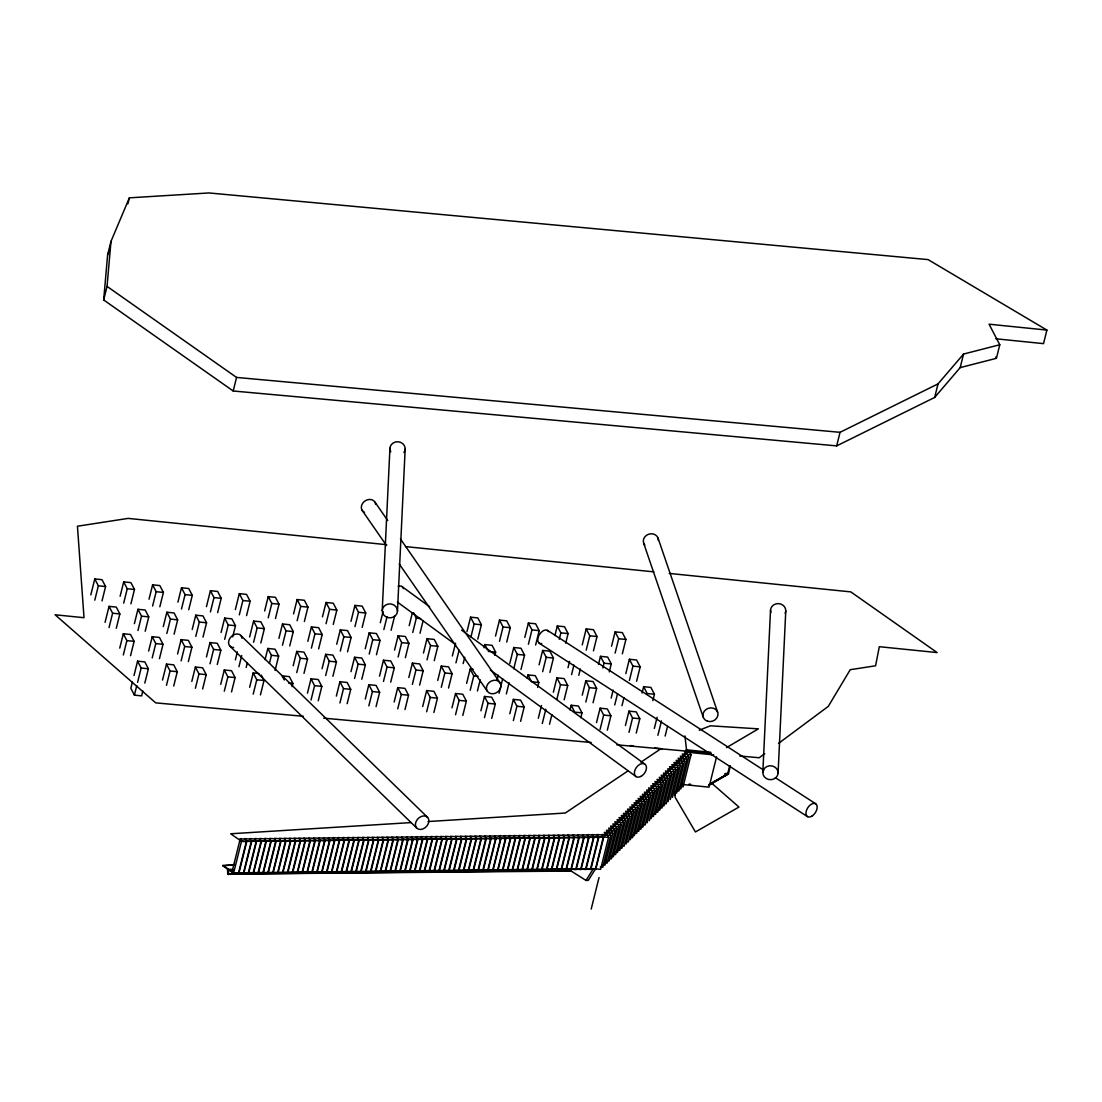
<?xml version="1.0" encoding="UTF-8"?>
<svg xmlns="http://www.w3.org/2000/svg" width="1102" height="1102" viewBox="0 0 1102 1102"><rect width="100%" height="100%" fill="white"/><g stroke="black" fill="none" stroke-linecap="round" stroke-linejoin="round"><path stroke-width="1.5" d="M382.229 610.467L389.929 448.307M397.478 611.266A7.631 6.97 2.7 0 0 386.361 604.654A7.631 6.97 2.7 0 0 385.728 616.693A7.631 6.97 2.7 0 0 397.478 611.266L405.164 449.093M762.832 772.337L770.518 610.164M778.081 773.122A7.631 6.97 2.7 0 0 766.964 766.51A7.631 6.97 2.7 0 0 766.331 778.549A7.631 6.97 2.7 0 0 778.081 773.122L785.767 610.949M1046.9 330.077L989.086 324.195L999.789 344.747L963.561 354.045L960.186 367.6L934.661 397.45L836.68 445.883L233.197 390.99L103.671 299.951L107.61 254.934L110.985 241.379L129.375 197.837L208.967 192.946L928.077 259.604L1046.9 330.077L1043.525 343.631L995.919 338.796M103.671 299.951L107.046 286.396L110.985 241.379M127.887 203.856L129.375 197.837M90.819 594.901L94.772 578.949L102.018 579.68L105.585 586.539L102.018 600.907M94.786 600.163L98.354 585.809L94.772 578.949M105.076 622.313L109.043 606.362L116.275 607.092L119.856 613.952L116.289 628.305M109.043 627.575L112.611 613.208L109.043 606.362M120.118 596.251L123.686 581.884L130.918 582.627L134.485 589.487L130.918 603.841M123.686 603.111L127.253 588.743L123.686 581.884M119.746 648.114L123.314 633.76L130.546 634.49L134.113 641.35L130.546 655.718M123.314 654.974L126.882 640.62L123.314 633.76M134.389 623.649L137.957 609.296L145.189 610.026L148.756 616.886L145.189 631.253M137.957 630.509L141.524 616.156L137.957 609.296M149.032 599.185L152.599 584.831L159.831 585.561L163.399 592.421L159.831 606.789M132.419 681.904L130.835 688.282L134.403 695.142L141.648 695.872L142.833 691.092M134.003 675.526L137.571 661.159L144.817 661.903L148.384 668.762L144.817 683.116M152.599 606.045L156.167 591.691L152.599 584.831M134.403 695.142L136.786 685.568M137.585 682.386L141.152 668.019L137.571 661.159M148.646 651.062L152.214 636.694L159.446 637.438L163.027 644.298L159.459 658.652M152.228 657.922L155.781 643.554L152.214 636.694M163.289 626.597L166.857 612.23L174.088 612.974L177.67 619.834L174.102 634.187M166.857 633.457L170.424 619.09L166.857 612.23M177.932 602.133L181.499 587.765L188.731 588.509L192.299 595.369L188.731 609.723M233.197 390.99L236.558 377.435L107.046 286.396M162.517 680.058L166.485 664.107L173.717 664.837L177.284 671.697L173.717 686.05M181.499 608.993L185.067 594.625L181.499 587.765M166.485 685.32L170.052 670.966L166.485 664.107M177.56 653.996L181.127 639.642L188.359 640.372L191.927 647.232L188.359 661.586M181.127 660.856L184.695 646.502L181.127 639.642M192.203 629.531L195.77 615.178L203.002 615.908L206.57 622.768L203.002 637.121M195.77 636.391L199.338 622.038L195.77 615.178M206.446 606.665L210.413 590.713L217.645 591.443L221.213 598.303L217.645 612.657M191.817 681.408L195.385 667.041L202.63 667.784L206.198 674.644L202.63 688.998M210.413 611.927L213.981 597.573L210.413 590.713M195.398 688.254L198.966 673.901L195.385 667.041M206.46 656.944L210.027 642.576L217.273 643.32L220.841 650.18L217.273 664.534M210.041 663.79L213.609 649.436L210.027 642.576M221.103 632.479L224.67 618.112L231.902 618.856L235.484 625.716L232.701 636.873M224.67 639.325L228.238 624.972L224.67 618.112M235.346 609.599L239.313 593.647L246.545 594.391L250.113 601.251L246.559 615.605M220.731 684.342L224.298 669.988L231.53 670.719L235.098 677.578L231.53 691.932M239.313 614.861L242.881 600.507L239.313 593.647M224.298 691.202L227.866 676.848L224.298 669.988M235.373 659.878L237.357 651.902M238.941 666.738L241.71 655.566M249.617 637.011L253.584 621.06L260.816 621.79L264.384 628.65L260.816 643.003M246.173 667.468L247.371 662.688M253.584 642.273L257.152 627.92L253.584 621.06M264.659 610.949L268.227 596.595L275.459 597.325L279.026 604.185L275.459 618.539M249.644 687.276L253.198 672.923L258.998 673.515M268.227 617.809L271.795 603.455L268.227 596.595M253.212 694.136L256.78 679.782L253.198 672.923M265.072 659.63L267.841 648.458L275.087 649.202L278.654 656.048L275.087 670.415M260.444 694.88L264.012 680.513L261.16 675.03M269.439 663.294L271.423 655.318L267.841 648.458M278.916 638.347L282.484 623.994L289.716 624.724L293.297 631.584L289.73 645.951M595.411 868.831L600.604 869.354L608.524 837.437L603.331 836.914L595.507 869.037L233.569 873.28L222.769 865.69L234.878 864.56M282.484 645.207L286.052 630.854L282.484 623.994M293.559 613.883L297.127 599.529L304.359 600.259L307.94 607.119L304.372 621.487M245.457 839.228L240.264 838.705L232.329 870.621L233.61 873.073L238.803 873.597L246.738 841.694L245.195 838.636L250.388 839.173M233.569 873.28L241.545 841.157L240.264 838.705M297.127 620.743L300.694 606.389L297.127 599.529M293.187 665.76L296.755 651.406L303.987 652.136L307.554 658.996L303.987 673.35M251.669 841.625L243.735 873.542L238.542 873.018L246.476 841.101L251.669 841.625L250.071 838.581L255.265 839.118M292.126 686.642L292.912 683.46L289.344 676.6L282.112 675.87L284.261 679.975M296.755 672.619L300.323 658.252L296.755 651.406M256.546 841.57L248.625 873.487L243.432 872.963L251.352 841.046L256.546 841.57L254.961 838.526L260.141 839.049M307.83 641.295L311.398 626.942L318.63 627.672L322.197 634.532L318.63 648.885M261.422 841.515L253.501 873.431L248.308 872.908L256.243 840.991L261.422 841.515L259.838 838.47L265.017 838.994M311.398 648.155L314.965 633.788L311.398 626.942M266.298 841.46L258.378 873.376L253.185 872.839L261.119 840.936L266.298 841.46L264.7 838.415L269.894 838.939M322.473 616.831L326.04 602.477L333.272 603.207L336.84 610.067L333.272 624.421M307.458 693.158L311.026 678.804L318.258 679.535L321.825 686.394L318.258 700.762M271.175 841.405L263.24 873.321L258.061 872.784L265.981 840.867L271.175 841.405L269.618 838.36L274.811 838.884M326.04 623.691L329.608 609.323L326.04 602.477M311.026 700.018L314.593 685.664L311.026 678.804M276.092 841.349L268.158 873.252L262.965 872.729L270.899 840.812L276.092 841.349L274.522 838.291L279.715 838.829M322.087 668.694L325.655 654.34L332.9 655.07L336.468 661.93L332.9 676.297M280.996 841.281L273.076 873.197L267.882 872.674L275.803 840.757L280.996 841.281L279.426 838.236L284.619 838.774M325.669 675.554L329.236 661.2L325.655 654.34M285.9 841.225L277.966 873.142L272.786 872.619L280.707 840.702L285.9 841.225L284.316 838.181L289.509 838.705M336.73 644.229L340.298 629.876L347.529 630.606L351.111 637.466L347.543 651.833M290.79 841.17L282.856 873.087L277.676 872.564L285.597 840.647L290.79 841.17L289.206 838.126L294.399 838.65M340.311 651.089L343.865 636.736L340.298 629.876M295.68 841.115L287.746 873.032L282.553 872.495L290.487 840.592L295.68 841.115L294.096 838.071L299.289 838.594M350.973 621.363L354.94 605.411L362.172 606.141L365.754 613.001L362.186 627.369M336.358 696.106L339.926 681.739L347.158 682.482L350.725 689.342L347.158 703.696M300.57 841.06L292.636 872.977L287.443 872.44L295.377 840.523L300.57 841.06L298.986 838.016L304.166 838.539M354.94 626.625L358.508 612.271L354.94 605.411M305.447 841.005L297.526 872.908L292.333 872.385L300.254 840.468L305.447 841.005L303.863 837.947L309.056 838.484M339.926 702.966L343.493 688.598L339.926 681.739M351.001 671.641L354.568 657.274L361.8 658.018L365.368 664.878L361.8 679.231M310.337 840.936L302.403 872.853L297.209 872.329L305.144 840.413L310.337 840.936L308.753 837.892L313.946 838.429M354.568 678.501L358.136 664.134L354.568 657.274M315.227 840.881L307.293 872.798L302.1 872.274L310.034 840.358L315.227 840.881L313.643 837.837L318.822 838.36M365.244 648.761L369.211 632.81L376.443 633.554L380.011 640.414L376.443 654.767M320.103 840.826L312.183 872.743L306.99 872.219L314.924 840.303L320.103 840.826L318.519 837.782L323.712 838.305M369.211 654.037L372.779 639.67L369.211 632.81M324.98 840.771L317.059 872.688L311.866 872.15L319.8 840.247L324.98 840.771L323.423 837.727L328.603 838.25M380.286 622.713L383.055 611.541M329.884 840.716L321.963 872.632L316.77 872.095L324.704 840.179L329.884 840.716L328.313 837.672L333.493 838.195M365.272 699.04L368.839 684.686L376.071 685.416L379.639 692.276L376.071 706.63M383.854 629.573L387.022 616.803M334.774 840.661L326.853 872.564L321.66 872.04L329.594 840.123L334.774 840.661L333.19 837.603L338.383 838.14M368.839 705.9L372.407 691.546L368.839 684.686M379.515 676.173L383.468 660.222L390.714 660.952L394.282 667.812L390.714 682.166M391.086 630.303L394.654 615.949M339.664 840.592L331.73 872.508L326.536 871.985L334.471 840.068L339.664 840.592L338.08 837.548L343.259 838.085M383.482 681.435L387.05 667.082L383.468 660.222M344.54 840.537L336.62 872.453L331.426 871.93L339.361 840.013L344.54 840.537L342.97 837.492L348.163 838.016M394.544 650.111L398.111 635.758L405.357 636.488L408.925 643.348L405.357 657.701M349.444 840.482L341.51 872.398L336.33 871.875L344.251 839.958L349.444 840.482L347.846 837.437L353.026 837.961M398.125 656.971L401.693 642.618L398.111 635.758M354.307 840.427L346.386 872.343L341.193 871.806L349.127 839.903L354.307 840.427L352.709 837.382L357.902 837.906M409.186 625.647L412.355 612.891M359.183 840.371L351.249 872.288L346.069 871.751L353.99 839.834L359.183 840.371L357.571 837.327L362.765 837.851M394.172 701.988L397.739 687.62L404.971 688.364L408.539 695.224L404.985 709.578M412.754 632.507L416.322 618.153L413.47 612.657M364.046 840.316L356.111 872.233L350.932 871.696L358.853 839.779L364.046 840.316L362.434 837.272L367.627 837.796M397.739 708.834L401.307 694.48L397.739 687.62M408.814 677.523L412.382 663.156L419.614 663.9L423.182 670.76L419.614 685.113M420 633.237L423.168 620.481M368.908 840.261L360.974 872.164L355.781 871.641L363.715 839.724L368.908 840.261L367.324 837.203L372.517 837.74M412.382 684.37L415.95 670.016L412.382 663.156M373.798 840.192L365.864 872.109L360.685 871.586L368.605 839.669L373.798 840.192L372.256 837.148L377.449 837.685M423.457 653.059L427.025 638.692L434.257 639.435L437.825 646.295L434.257 660.649M378.73 840.137L370.795 872.054L365.602 871.53L373.537 839.614L378.73 840.137L377.146 837.093L382.325 837.616M427.025 659.905L430.593 645.552L427.025 638.692M383.606 840.082L375.686 871.999L370.492 871.475L378.427 839.559L383.606 840.082L382.022 837.038L387.215 837.561M388.496 840.027L380.562 871.944L375.369 871.407L383.303 839.49L388.496 840.027L386.898 836.983L392.092 837.506M422.686 706.52L426.653 690.568L433.885 691.298L437.453 698.158L433.885 712.512M393.373 839.972L385.438 871.889L380.245 871.351L388.18 839.435L393.373 839.972L391.761 836.928L396.954 837.451M426.653 711.782L430.221 697.428L426.653 690.568M437.728 680.457L441.282 666.104L448.528 666.834L452.095 673.694L448.528 688.047M398.235 839.917L390.315 871.82L385.121 871.296L393.042 839.38L398.235 839.917L396.679 836.859L401.872 837.396M403.153 839.848L395.219 871.765L390.025 871.241L397.96 839.325L403.153 839.848L401.596 836.804L406.776 837.341M441.296 687.317L444.864 672.964L441.282 666.104M452.357 655.993L455.539 643.224M408.057 839.793L400.136 871.71L394.943 871.186L402.864 839.269L408.057 839.793L406.486 836.749L411.68 837.272M455.939 662.853L459.107 650.084M412.961 839.738L405.04 871.654L399.847 871.131L407.768 839.214L412.961 839.738L411.377 836.693L416.57 837.217M467 631.529L470.568 617.175L477.8 617.905L481.381 624.765L477.813 639.119M417.851 839.683L409.93 871.599L404.737 871.062L412.658 839.145L417.851 839.683L416.267 836.638L421.46 837.162M451.985 707.856L455.553 693.502L462.785 694.246L466.353 701.092L462.799 715.46M463.171 663.583L464.755 657.205M470.967 636.791L474.135 624.035L470.568 617.175M422.741 839.628L414.807 871.544L409.627 871.007L417.548 839.09L422.741 839.628L421.157 836.583L426.35 837.107M455.553 714.716L459.121 700.362L455.553 693.502M427.631 839.559L419.697 871.475L414.517 870.952L422.438 839.035L427.631 839.559L426.047 836.514L431.226 837.052M466.628 683.392L470.196 669.038L473.089 669.327M432.507 839.504L424.587 871.42L419.394 870.897L427.328 838.98L432.507 839.504L430.923 836.459L436.117 836.997M470.196 690.251L473.764 675.898L470.196 669.038M484.04 647.769L484.839 644.574L492.071 645.317L495.638 652.164L494.853 655.359M437.398 839.448L429.463 871.365L424.27 870.842L432.204 838.925L437.398 839.448L435.813 836.404L441.007 836.928M477.428 690.995L480.21 679.824M442.288 839.393L434.353 871.31L429.16 870.787L437.095 838.87L442.288 839.393L440.704 836.349L445.897 836.873M495.514 636.061L499.482 620.109L506.713 620.839L510.281 627.699L506.713 642.067M447.178 839.338L439.243 871.255L434.05 870.718L441.985 838.815L447.178 839.338L445.58 836.294L450.773 836.817M480.899 710.804L484.467 696.45L491.699 697.18L495.266 704.04L491.699 718.394M499.482 641.323L503.049 626.969L499.482 620.109M452.054 839.283L444.12 871.2L438.927 870.663L446.861 838.746L452.054 839.283L450.484 836.239L455.677 836.762M484.467 717.664L488.034 703.296L484.467 696.45M456.944 839.228L449.024 871.131L443.83 870.608L451.765 838.691L456.944 839.228L455.374 836.17L460.567 836.707M497.126 679.962L498.311 675.168M461.848 839.159L453.914 871.076L448.721 870.552L456.655 838.636L461.848 839.159L460.25 836.115L465.443 836.652M499.11 693.199L502.677 678.832M509.785 663.473L513.739 647.521L520.984 648.251L524.552 655.111L520.984 669.465M466.725 839.104L458.79 871.021L453.611 870.497L461.531 838.581L466.725 839.104L465.14 836.06L470.334 836.583M506.341 693.929L509.11 682.758M513.752 668.735L517.32 654.368L513.739 647.521M471.615 839.049L463.68 870.966L458.487 870.442L466.422 838.526L471.615 839.049L470.031 836.005L475.224 836.528M524.814 637.411L528.381 623.057L535.613 623.787L539.195 630.647L535.627 645.001M476.505 838.994L468.57 870.911L463.391 870.373L471.312 838.47L476.505 838.994L474.907 835.95L480.1 836.473M509.799 713.738L513.367 699.384L520.599 700.114L524.18 706.974L520.612 721.342M528.395 644.271L531.949 629.903L528.381 623.057M481.367 838.939L473.447 870.856L468.254 870.318L476.188 838.402L481.367 838.939L479.769 835.895L484.963 836.418M513.367 720.598L516.934 706.244L513.367 699.384M486.244 838.884L478.323 870.787L473.13 870.263L481.051 838.346L486.244 838.884L484.632 835.826L489.825 836.363L491.106 838.815L483.172 870.732L477.993 870.208L485.913 838.291L491.106 838.815M527.211 678.116L528.01 674.92L535.241 675.65L538.809 682.51L537.624 687.304M490.776 838.236L482.841 870.153L488.034 870.676L495.969 838.76L494.688 836.308L489.495 835.771L490.776 838.236L495.969 838.76M499.647 836.239L494.454 835.715L495.735 838.181L487.8 870.098L492.993 870.621L500.928 838.705L499.385 835.66L504.564 836.184M539.085 664.809L542.652 650.455L549.884 651.186L553.452 658.046L549.884 672.413M542.652 671.669L546.22 657.315L542.652 650.455M554.912 635.565L557.295 625.991L564.527 626.721L568.095 633.581L565.725 643.155M505.846 838.65L497.925 870.566L492.732 870.029L500.652 838.126L505.846 838.65L504.261 835.605L509.455 836.129M538.313 718.284L541.481 705.514M559.279 639.229L560.863 632.851L557.295 625.991M510.736 838.594L502.801 870.511L497.622 869.974L505.542 838.057L510.736 838.594L509.138 835.55L514.331 836.074M542.28 723.546L545.848 709.178M515.612 838.539L507.691 870.442L502.498 869.919L510.419 838.002L515.612 838.539L514.014 835.481L519.207 836.019M553.356 692.221L556.923 677.854L564.155 678.598L567.723 685.458L564.155 699.811M520.488 838.47L512.568 870.387L507.375 869.864L515.295 837.947L520.488 838.47L518.89 835.426L524.084 835.963M549.512 724.276L551.895 714.702M556.923 699.081L560.491 684.714L556.923 677.854M525.365 838.415L517.43 870.332L512.237 869.809L520.172 837.892L525.365 838.415L523.808 835.371L528.988 835.895M567.985 667.757L569.582 661.365M530.269 838.36L522.348 870.277L517.155 869.753L525.089 837.837L530.269 838.36L528.712 835.316L533.905 835.839M571.566 674.617L573.935 665.043M582.242 644.877L586.195 628.925L593.441 629.669L597.008 636.529L593.441 650.883M535.186 838.305L527.252 870.222L522.072 869.685L529.993 837.782L535.186 838.305L533.616 835.261L538.809 835.784M569.996 710.046L571.18 705.266L578.412 705.996L581.994 712.856L580.795 717.65M578.798 675.347L580.382 668.969M586.209 650.152L589.777 635.785L586.195 628.925M540.09 838.25L532.156 870.167L526.963 869.63L534.897 837.713L540.09 838.25L538.506 835.206L543.699 835.729M544.98 838.195L537.046 870.098L531.853 869.574L539.787 837.658L544.98 838.195L543.396 835.137L548.589 835.674M582.255 695.155L585.823 680.802L593.055 681.532L596.623 688.392L593.069 702.745M549.87 838.126L541.936 870.043L536.743 869.519L544.677 837.603L549.87 838.126L548.286 835.082L553.48 835.619M585.823 702.015L589.391 687.662L585.823 680.802M554.761 838.071L546.826 869.988L541.633 869.464L549.567 837.548L554.761 838.071L553.163 835.027L558.356 835.55M598.482 664.313L600.466 656.337L607.698 657.067L611.266 663.927L609.282 671.903M559.637 838.016L551.703 869.933L546.523 869.409L554.444 837.492L559.637 838.016L558.053 834.972L563.232 835.495M602.849 667.977L604.034 663.197L600.466 656.337M611.541 646.227L615.109 631.873L622.341 632.603L625.908 639.463L622.341 653.817M564.513 837.961L556.593 869.877L551.399 869.34L559.334 837.437L564.513 837.961L562.943 834.917L568.122 835.44M596.526 722.568L600.094 708.2L607.326 708.944L610.894 715.804L607.326 730.158M615.109 653.087L618.677 638.733L615.109 631.873M569.403 837.906L561.483 869.822L556.29 869.285L564.224 837.368L569.403 837.906L567.819 834.861L573.012 835.385M600.094 729.414L603.662 715.06L600.094 708.2M574.294 837.851L566.373 869.753L561.18 869.23L569.1 837.313L574.294 837.851L572.696 834.793L577.889 835.33M611.169 698.103L613.153 690.114M579.17 837.782L571.249 869.698L566.056 869.175L573.977 837.258L579.17 837.782L577.6 834.737L582.793 835.275M614.737 704.949L617.506 693.792M584.074 837.727L576.153 869.643L570.96 869.12L578.881 837.203L584.074 837.727L582.49 834.682L587.683 835.206M625.812 673.639L629.366 659.272L636.612 660.015L640.179 666.875L636.612 681.229M588.964 837.672L581.029 869.588L575.836 869.065L583.771 837.148L588.964 837.672L587.421 834.627L592.601 835.151M621.969 705.693L623.952 697.718M629.38 680.485L632.947 666.131L629.366 659.272M593.882 837.616L585.961 869.533L580.768 868.996L588.702 837.093L593.882 837.616L592.297 834.572L597.491 835.096M625.426 725.502L628.994 711.148L636.226 711.878L639.807 718.738L636.24 733.092M598.772 837.561L590.837 869.478L585.658 868.941L593.579 837.024L598.772 837.561L597.174 834.517L602.367 835.041M628.994 732.362L632.562 718.008L628.994 711.148M603.648 837.506L595.727 869.409L590.534 868.886L598.455 836.969L603.648 837.506L602.05 834.448L610.77 835.344L602.835 867.26L600.246 866.985M642.053 693.062L643.637 686.684L650.869 687.414L654.436 694.274L652.852 700.652M591.209 909.054L599.047 877.523M611.582 830.756L612.864 833.222L604.943 865.139L602.339 864.877M613.828 828.663L615.109 831.115L607.188 863.031L604.585 862.77M615.798 826.528L617.079 828.993L609.144 860.896L606.555 860.634M618.043 824.42L619.324 826.886L611.39 858.802L608.8 858.541M619.999 822.299L621.28 824.751L613.346 856.667L610.756 856.406M622.244 820.191L623.525 822.643L615.591 854.56L613.001 854.298M624.2 818.056L625.481 820.522L617.547 852.438L614.957 852.177M626.446 815.948L627.727 818.414L619.792 850.331L617.203 850.069M628.539 813.841L629.821 816.293L621.9 848.209L619.296 847.948M630.785 811.733L632.066 814.199L624.145 846.116L621.542 845.84M654.34 728.436L657.109 717.278M626.101 843.98L634.036 812.064L632.755 809.598M634.986 807.504L636.267 809.956L628.347 841.873L625.743 841.611M630.303 839.738L638.237 807.835L636.956 805.369M639.201 803.262L640.482 805.727L632.548 837.644L629.958 837.382M657.908 735.296L661.476 720.942M641.02 801.126L642.301 803.578L634.366 835.495L631.777 835.233M643.265 799.019L644.546 801.471L636.612 833.387L634.022 833.126M645.359 796.898L646.64 799.363L638.719 831.28L636.116 831.018M647.604 794.79L648.885 797.256L640.951 829.172L638.361 828.911M665.14 736.04L667.523 726.466M649.56 792.669L650.841 795.121L642.921 827.037L640.317 826.776M651.805 790.561L653.087 793.027L645.166 824.943L642.562 824.668M647.122 822.808L655.056 790.892L653.775 788.426M649.367 820.701L657.288 788.784L656.007 786.332M651.186 818.552L659.12 786.649L657.839 784.183M660.084 782.076L661.365 784.541L653.431 816.458L650.841 816.196M662.178 779.968L663.459 782.42L655.525 814.337L652.935 814.075M664.423 777.86L665.704 780.312L657.77 812.229L655.18 811.967M666.379 775.725L667.66 778.191L659.74 810.108L657.136 809.846M668.625 773.618L669.906 776.083L661.971 808L659.382 807.738M670.581 771.496L671.862 773.948L663.941 805.865L661.338 805.603M672.826 769.389L674.107 771.855L666.187 803.771L663.583 803.496M668.06 801.595L675.994 769.678L674.713 767.226M670.305 799.501L678.24 767.584L676.959 765.119M672.413 797.38L680.333 765.463L679.052 762.997M674.644 795.272L682.579 763.355L681.298 760.903M683.254 758.768L684.535 761.234L676.614 793.137L674.011 792.875M685.499 756.661L686.78 759.126L678.86 791.043L676.256 790.781M687.469 754.539L688.75 756.991L680.816 788.908L678.226 788.646M689.714 752.432L690.982 754.884L683.061 786.8L680.457 786.539M716.576 756.84L709.041 787.159L682.744 784.486M725.13 773.59L728.518 773.411L709.123 784.541L727.651 773.879L729.648 765.876M708.985 785.092L728.381 773.962L730.378 765.959M836.68 445.883L840.041 432.315L938.022 383.895L963.561 354.045M934.661 397.45L938.022 383.895M960.186 367.6L996.415 358.315L999.789 344.747M107.61 254.934L109.911 249.493M586.016 880.429L593.303 868.775L595.576 868.748L588.289 880.402L586.016 880.429L570.147 870.401M688.695 751.344L603.441 837.121L241.49 841.363L230.704 833.773L410.881 822.602M764.719 753.644L759.195 757.763L739.8 756M778.535 743.382L828.277 706.396L850.234 669.699L875.58 665.787L879.327 646.695L937.141 652.577L850.799 591.884L669.272 573.426M628.057 770.863L565.312 813.028L428.044 821.541M640.882 762.226L660.842 748.809M726.535 747.597L758.396 728.849L710.404 725.805L699.26 730.213M708.517 785.313L728.381 773.962L727.651 773.879M222.769 865.69L234.781 864.946M724.992 774.141L728.381 773.962M571.167 871.048L227.715 874.079L227.549 869.547L232.687 869.354M227.549 869.547L233.541 869.905M595.603 868.651L233.665 872.894L222.866 865.304M227.715 874.079L570.313 870.497M236.558 377.435L840.041 432.315M303.381 716.3L155.713 702.869L55.1 614.778L84.014 617.712L77.443 526.219L128.121 518.395L386.706 544.691M323.726 718.16L591.182 742.472M616.9 744.814L711.189 753.396M689.039 784.128L690.734 784.293M405.55 546.606L653.858 571.855M98.354 585.809L105.585 586.539M127.253 588.743L134.485 589.487M156.167 591.691L163.399 592.421M185.067 594.625L192.299 595.369M213.981 597.573L221.213 598.303M242.881 600.507L250.113 601.251M271.795 603.455L279.026 604.185M300.694 606.389L307.94 607.119M329.608 609.323L336.84 610.067M358.508 612.271L365.754 613.001M416.322 618.153L420.675 618.594M474.135 624.035L481.381 624.765M503.049 626.969L510.281 627.699M531.949 629.903L539.195 630.647M560.863 632.851L568.095 633.581M589.777 635.785L597.008 636.529M618.677 638.733L625.908 639.463M112.611 613.208L119.856 613.952M141.524 616.156L148.756 616.886M170.424 619.09L177.67 619.834M199.338 622.038L206.57 622.768M228.238 624.972L235.484 625.716M257.152 627.92L264.384 628.65M286.052 630.854L293.297 631.584M314.965 633.788L322.197 634.532M343.865 636.736L351.111 637.466M372.779 639.67L380.011 640.414M401.693 642.618L408.925 643.348M430.593 645.552L437.825 646.295M488.406 651.434L495.638 652.164M517.32 654.368L524.552 655.111M546.22 657.315L553.452 658.046M604.034 663.197L611.266 663.927M632.947 666.131L640.179 666.875M126.882 640.62L134.113 641.35M155.781 643.554L163.027 644.298M184.695 646.502L191.927 647.232M213.609 649.436L220.841 650.18M271.423 655.318L278.654 656.048M300.323 658.252L307.554 658.996M329.236 661.2L336.468 661.93M358.136 664.134L365.368 664.878M387.05 667.082L394.282 667.812M415.95 670.016L423.182 670.76M444.864 672.964L452.095 673.694M473.764 675.898L478.103 676.339M538.809 682.51L531.577 681.78L528.01 674.92M560.491 684.714L567.723 685.458M589.391 687.662L596.623 688.392M654.436 694.274L647.205 693.544L643.637 686.684M141.152 668.019L148.384 668.762M170.052 670.966L177.284 671.697M198.966 673.901L206.198 674.644M227.866 676.848L235.098 677.578M256.78 679.782L264.012 680.513M288.572 683.02L292.912 683.46M314.593 685.664L321.825 686.394M343.493 688.598L350.725 689.342M372.407 691.546L379.639 692.276M401.307 694.48L408.539 695.224M430.221 697.428L437.453 698.158M459.121 700.362L466.353 701.092M488.034 703.296L495.266 704.04M516.934 706.244L524.18 706.974M581.994 712.856L574.748 712.126L571.18 705.266M603.662 715.06L610.894 715.804M632.562 718.008L639.807 718.738M710.762 752.294L686.105 749.787L687.386 752.239M630.165 745.558L633.058 745.861M654.74 748.065L661.971 748.795M713.683 754.911L684.521 751.908L685.802 754.36M690.982 754.884L682.276 754.002L683.557 756.468M688.75 756.991L680.32 756.137L681.587 758.603M686.78 759.126L678.074 758.245L679.355 760.697M684.535 761.234L676.105 760.366L677.386 762.832M682.579 763.355L673.859 762.474L675.14 764.94M680.333 765.463L671.765 764.595L673.047 767.047M678.24 767.584L669.52 766.689L670.801 769.155M675.994 769.678L667.647 768.865L668.914 771.317M674.107 771.855L665.401 770.959L666.682 773.425M671.862 773.948L663.432 773.094L664.713 775.56M669.906 776.083L661.186 775.202L662.467 777.654M667.66 778.191L659.23 777.337L660.511 779.789M665.704 780.312L656.985 779.431L658.266 781.897M663.459 782.42L654.891 781.552L656.172 784.018M661.365 784.541L652.646 783.66L653.927 786.112M659.12 786.649L650.827 785.795L652.108 788.261M657.288 788.784L648.582 787.902L649.863 790.368M655.056 790.892L646.612 790.038L647.893 792.49M653.087 793.027L644.381 792.131L645.662 794.597M650.841 795.121L642.411 794.266L643.692 796.732M648.885 797.256L640.166 796.374L641.447 798.826M646.64 799.363L638.072 798.495L639.353 800.947M644.546 801.471L635.826 800.589L637.108 803.055M642.301 803.578L634.008 802.738L635.289 805.204M640.482 805.727L631.763 804.846L633.044 807.298M638.237 807.835L629.807 806.967L631.088 809.433M636.267 809.956L627.561 809.075L628.843 811.54M634.036 812.064L625.592 811.21L626.873 813.662M632.066 814.199L623.36 813.304L624.641 815.769M629.821 816.293L621.252 815.425L622.534 817.891M627.727 818.414L619.007 817.532L620.288 819.984M625.481 820.522L617.051 819.668L618.332 822.12M623.525 822.643L614.806 821.761L616.087 824.227M621.28 824.751L612.85 823.897L614.131 826.362M619.324 826.886L610.604 826.004L611.885 828.456M617.079 828.993L608.648 828.125L609.929 830.591M615.109 831.115L606.403 830.233L607.684 832.699M612.864 833.222L604.295 832.354L605.577 834.806M495.735 838.181L500.928 838.705M241.545 841.157L246.738 841.694M547.515 630.399L763.81 770.229M775.34 777.681L815.714 803.785M539.222 643.224L807.435 816.596M401.927 586.498L429.684 606.789M461.6 630.137L644.78 764.085M397.381 602.064L455.663 644.684M490.362 670.057L636.074 776.607M711.837 783.315L738.96 807.063L695.431 831.955L675.195 797.38L674.617 792.283M240.773 635.427L427.604 817.381A7.631 5.758 -45.7 0 1 422.782 829.007A7.631 5.758 -45.7 0 1 416.005 821.693A7.631 5.758 -45.7 0 1 427.604 817.381M229.822 646.048L416.652 828.001M375.011 502.195L387.725 520.557M400.439 538.919L500.143 682.978A7.631 6.35 -34.7 0 1 493.228 693.75A7.631 6.35 -34.7 0 1 487.621 684.273A7.631 6.35 -34.7 0 1 500.143 682.978M362.062 510.254L386.499 545.559M399.213 563.921L487.18 691.037M995.753 357.02L996.415 358.315M609.489 832.878L610.77 835.344M607.243 834.985L608.524 837.437M484.839 644.574L487.69 650.056M658.046 538.12L717.664 712.236M643.623 543.107L703.241 717.223M684.934 735.902L686.67 751.165M228.403 870.098L228.569 874.616M364.542 512.444A7.631 6.35 -34.7 0 1 364.748 501.121A7.631 6.35 -34.7 0 1 375.727 504.317M770.863 612.56A7.631 6.97 2.7 0 1 778.508 603.607A7.631 6.97 2.7 0 1 785.189 613.304M541.688 643.596A7.631 4.532 -57.1 0 1 539.222 634.931A7.631 4.532 -57.1 0 1 548.562 631.625M398.221 586.223A7.631 4.973 -53.8 0 1 403.428 588.688M233.61 647.521A7.631 5.758 -45.7 0 1 228.624 641.695A7.631 5.758 -45.7 0 1 235.429 634.187A7.631 5.758 -45.7 0 1 241.999 638.251M390.755 451.834A7.631 6.97 2.7 0 1 397.905 441.75A7.631 6.97 2.7 0 1 403.966 452.523M644.822 545.146A7.631 6.764 -18.9 0 1 648.61 534.222A7.631 6.764 -18.9 0 1 658.362 540.448M811.83 816.196A7.631 4.532 -57.1 0 0 816.307 804.308A7.631 4.532 -57.1 0 0 806.581 810.066A7.631 4.532 -57.1 0 0 811.83 816.196M640.827 776.455A7.631 4.973 -53.8 0 0 645.441 764.65A7.631 4.973 -53.8 0 0 635.014 769.94A7.631 4.973 -53.8 0 0 640.827 776.455M707.525 721.231A7.631 6.764 -18.9 0 0 717.939 713.38A7.631 6.764 -18.9 0 0 705.9 709.578A7.631 6.764 -18.9 0 0 707.525 721.231"/></g></svg>
